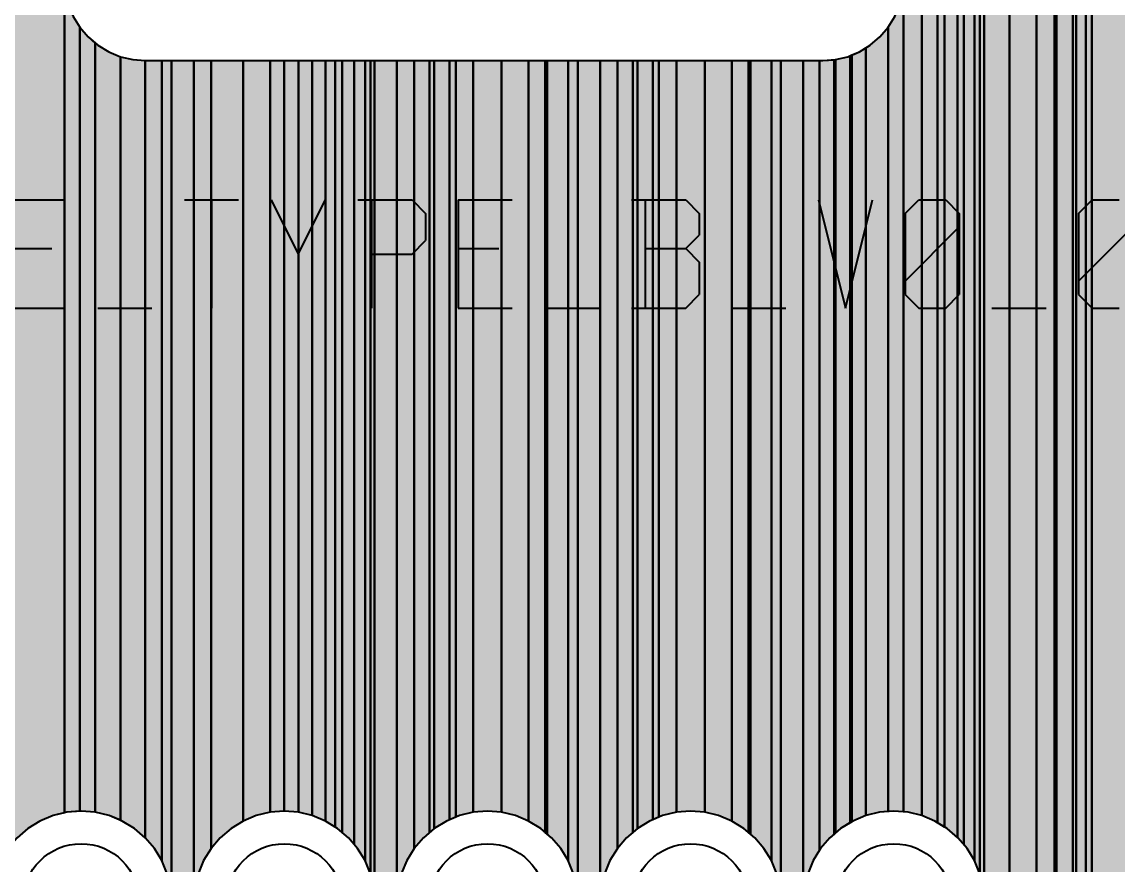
# Model space of a CAD drawing. Header units: millimetres. Extents: x 3.5 to 53, y 2.8 to 30.3.
# Drawn here: x 26.15 to 34.79, y 17.62 to 24.26 of the extents above; entities that cross this region are included whole.
import ezdxf

# ---------------------------------------------------------------- set-up
doc = ezdxf.new("R2010")
doc.units = ezdxf.units.MM
for name, color, linetype in [('bottom_copper', 7, 'Continuous'), ('top_copper', 7, 'Continuous'), ('top_silk', 7, 'Continuous')]:
    doc.layers.add(name, color=color, linetype=linetype)

# ---------------------------------------------------------------- blocks, each defined once
blk = doc.blocks.new('Block3177')
at = {"layer": 'bottom_copper', "lineweight": 40}
for points in [[(4.9089, 14.2785), (4.8, 14.3046), (4.7655, 14.3073), (4.7655, 26), (4.9089, 26), (4.9089, 14.2785)], [(5.0329, 14.223), (5.0123, 14.2356), (4.9089, 14.2785), (4.9089, 26), (5.0329, 26), (5.0329, 14.223)], [(5.1906, 14.1063), (5.1077, 14.1771), (5.0329, 14.223), (5.0329, 26), (5.1906, 26), (5.1906, 14.1063)], [(5.324, 13.9239), (5.2655, 14.0193), (5.1928, 14.1044), (5.1906, 14.1063), (5.1906, 26), (5.324, 26), (5.324, 13.9239)], [(5.3996, 13.6), (5.393, 13.7116), (5.3669, 13.8205), (5.324, 13.9239), (5.324, 26), (5.3996, 26), (5.3996, 13.6)], [(5.6, 13.5046), (5.4884, 13.5134), (5.3996, 13.5064), (5.3996, 26), (5.6, 26), (5.6, 13.5046)], [(5.8123, 13.4356), (5.7089, 13.4785), (5.6, 13.5046), (5.6, 26), (5.8123, 26), (5.8123, 13.4356)], [(5.9546, 13.337), (5.9077, 13.3771), (5.8123, 13.4356), (5.8123, 26), (5.9546, 26), (5.9546, 13.337)], [(6.124, 13.1239), (6.0655, 13.2193), (5.9928, 13.3044), (5.9546, 13.337), (5.9546, 26), (6.124, 26), (6.124, 13.1239)], [(6.1996, 12.8), (6.193, 12.9116), (6.1669, 13.0205), (6.124, 13.1239), (6.124, 26), (6.1996, 26), (6.1996, 12.8)], [(12.4884, 0), (6.1996, 0), (6.1996, 26), (12.4884, 26), (12.4884, 0)], [(4.7655, 14.3073), (4.6884, 14.3134), (4.6438, 14.3099), (4.6438, 20.4881), (4.696, 20.5733), (4.7343, 20.6657), (4.7576, 20.7629), (4.7655, 20.8625), (4.7655, 14.3073)], [(4.6438, 14.3099), (4.5768, 14.3046), (4.4679, 14.2785), (4.4679, 20.3258), (4.5029, 20.3472), (4.5789, 20.4121), (4.6438, 20.4881), (4.6438, 14.3099)], [(4.4679, 14.2785), (4.3645, 14.2356), (4.3439, 14.223), (4.3439, 20.2644), (4.4177, 20.295), (4.4679, 20.3258), (4.4679, 14.2785)], [(0, 14.3046), (-0.1116, 14.3134), (-0.1127, 14.3133), (-0.1127, 20.2275), (0, 20.2275), (0, 14.3046)], [(0.2123, 14.2356), (0.1089, 14.2785), (0, 14.3046), (0, 20.2275), (0.2123, 20.2275), (0.2123, 14.2356)], [(0.3439, 14.1462), (0.3077, 14.1771), (0.2123, 14.2356), (0.2123, 20.2275), (0.3439, 20.2275), (0.3439, 14.1462)], [(0.524, 13.9239), (0.4655, 14.0193), (0.3928, 14.1044), (0.3439, 14.1462), (0.3439, 20.2275), (0.524, 20.2275), (0.524, 13.9239)], [(0.5996, 13.6), (0.593, 13.7116), (0.5669, 13.8205), (0.524, 13.9239), (0.524, 20.2275), (0.5996, 20.2275), (0.5996, 13.6)], [(0.775, 13.5066), (0.6884, 13.5134), (0.5996, 13.5064), (0.5996, 20.2275), (0.775, 20.2275), (0.775, 13.5066)], [(0.9113, 14.0193), (0.8528, 13.9239), (0.8099, 13.8205), (0.7838, 13.7116), (0.775, 13.6), (0.775, 20.2275), (0.9113, 20.2275), (0.9113, 14.0193)], [(1.0329, 14.1462), (0.984, 14.1044), (0.9113, 14.0193), (0.9113, 20.2275), (1.0329, 20.2275), (1.0329, 14.1462)], [(1.1906, 14.2464), (1.1645, 14.2356), (1.0691, 14.1771), (1.0329, 14.1462), (1.0329, 20.2275), (1.1906, 20.2275), (1.1906, 14.2464)], [(1.3768, 14.3046), (1.2679, 14.2785), (1.1906, 14.2464), (1.1906, 20.2275), (1.3768, 20.2275), (1.3768, 14.3046)], [(1.6, 14.3046), (1.4884, 14.3134), (1.3768, 14.3046), (1.3768, 20.2275), (1.6, 20.2275), (1.6, 14.3046)], [(1.8123, 14.2356), (1.7089, 14.2785), (1.6, 14.3046), (1.6, 20.2275), (1.8123, 20.2275), (1.8123, 14.2356)], [(1.9439, 14.1462), (1.9077, 14.1771), (1.8123, 14.2356), (1.8123, 20.2275), (1.9439, 20.2275), (1.9439, 14.1462)], [(2.124, 13.9239), (2.0655, 14.0193), (1.9928, 14.1044), (1.9439, 14.1462), (1.9439, 20.2275), (2.124, 20.2275), (2.124, 13.9239)], [(2.1996, 13.6), (2.193, 13.7116), (2.1669, 13.8205), (2.124, 13.9239), (2.124, 20.2275), (2.1996, 20.2275), (2.1996, 13.6)], [(2.375, 13.5066), (2.2884, 13.5134), (2.1996, 13.5064), (2.1996, 20.2275), (2.375, 20.2275), (2.375, 13.5066)], [(2.5113, 14.0193), (2.4528, 13.9239), (2.4099, 13.8205), (2.3838, 13.7116), (2.375, 13.6), (2.375, 20.2275), (2.5113, 20.2275), (2.5113, 14.0193)], [(2.6329, 14.1462), (2.584, 14.1044), (2.5113, 14.0193), (2.5113, 20.2275), (2.6329, 20.2275), (2.6329, 14.1462)], [(2.7906, 14.2464), (2.7645, 14.2356), (2.6691, 14.1771), (2.6329, 14.1462), (2.6329, 20.2275), (2.7906, 20.2275), (2.7906, 14.2464)], [(2.9768, 14.3046), (2.8679, 14.2785), (2.7906, 14.2464), (2.7906, 20.2275), (2.9768, 20.2275), (2.9768, 14.3046)], [(3.2, 14.3046), (3.0884, 14.3134), (2.9768, 14.3046), (2.9768, 20.2275), (3.2, 20.2275), (3.2, 14.3046)], [(3.4123, 14.2356), (3.3089, 14.2785), (3.2, 14.3046), (3.2, 20.2275), (3.4123, 20.2275), (3.4123, 14.2356)], [(3.5439, 14.1462), (3.5077, 14.1771), (3.4123, 14.2356), (3.4123, 20.2275), (3.5439, 20.2275), (3.5439, 14.1462)], [(3.724, 13.9239), (3.6655, 14.0193), (3.5928, 14.1044), (3.5439, 14.1462), (3.5439, 20.2275), (3.724, 20.2275), (3.724, 13.9239)], [(3.7996, 13.6), (3.793, 13.7116), (3.7669, 13.8205), (3.724, 13.9239), (3.724, 20.2275), (3.7996, 20.2275), (3.7996, 13.6)], [(3.975, 13.5066), (3.8884, 13.5134), (3.7996, 13.5064), (3.7996, 20.2275), (3.975, 20.2275), (3.975, 13.5066)], [(4.1036, 14.0067), (4.0528, 13.9239), (4.0099, 13.8205), (3.9838, 13.7116), (3.975, 13.6), (3.975, 20.2275), (4.1036, 20.2275), (4.1036, 14.0067)], [(4.2281, 14.1421), (4.184, 14.1044), (4.1113, 14.0193), (4.1036, 14.0067), (4.1036, 20.2275), (4.1285, 20.2255), (4.2281, 20.2334), (4.2281, 14.1421)], [(4.3439, 14.223), (4.2691, 14.1771), (4.2281, 14.1421), (4.2281, 20.2334), (4.3253, 20.2567), (4.3439, 20.2644), (4.3439, 14.223)]]:
    blk.add_hatch(color=7, dxfattribs=at).paths.add_polyline_path(points, flags=0)
at = {"layer": 'bottom_copper', "color": 7, "lineweight": 40}
for points in [[(4.9089, 14.2785), (4.8, 14.3046), (4.7655, 14.3073), (4.7655, 26), (4.9089, 26), (4.9089, 14.2785)], [(5.0329, 14.223), (5.0123, 14.2356), (4.9089, 14.2785), (4.9089, 26), (5.0329, 26), (5.0329, 14.223)], [(5.1906, 14.1063), (5.1077, 14.1771), (5.0329, 14.223), (5.0329, 26), (5.1906, 26), (5.1906, 14.1063)], [(5.324, 13.9239), (5.2655, 14.0193), (5.1928, 14.1044), (5.1906, 14.1063), (5.1906, 26), (5.324, 26), (5.324, 13.9239)], [(5.3996, 13.6), (5.393, 13.7116), (5.3669, 13.8205), (5.324, 13.9239), (5.324, 26), (5.3996, 26), (5.3996, 13.6)], [(5.6, 13.5046), (5.4884, 13.5134), (5.3996, 13.5064), (5.3996, 26), (5.6, 26), (5.6, 13.5046)], [(5.8123, 13.4356), (5.7089, 13.4785), (5.6, 13.5046), (5.6, 26), (5.8123, 26), (5.8123, 13.4356)], [(5.9546, 13.337), (5.9077, 13.3771), (5.8123, 13.4356), (5.8123, 26), (5.9546, 26), (5.9546, 13.337)], [(6.124, 13.1239), (6.0655, 13.2193), (5.9928, 13.3044), (5.9546, 13.337), (5.9546, 26), (6.124, 26), (6.124, 13.1239)], [(6.1996, 12.8), (6.193, 12.9116), (6.1669, 13.0205), (6.124, 13.1239), (6.124, 26), (6.1996, 26), (6.1996, 12.8)], [(12.4884, 0), (6.1996, 0), (6.1996, 26), (12.4884, 26), (12.4884, 0)], [(4.7655, 14.3073), (4.6884, 14.3134), (4.6438, 14.3099), (4.6438, 20.4881), (4.696, 20.5733), (4.7343, 20.6657), (4.7576, 20.7629), (4.7655, 20.8625), (4.7655, 14.3073)], [(4.6438, 14.3099), (4.5768, 14.3046), (4.4679, 14.2785), (4.4679, 20.3258), (4.5029, 20.3472), (4.5789, 20.4121), (4.6438, 20.4881), (4.6438, 14.3099)], [(4.4679, 14.2785), (4.3645, 14.2356), (4.3439, 14.223), (4.3439, 20.2644), (4.4177, 20.295), (4.4679, 20.3258), (4.4679, 14.2785)], [(0, 14.3046), (-0.1116, 14.3134), (-0.1127, 14.3133), (-0.1127, 20.2275), (0, 20.2275), (0, 14.3046)], [(0.2123, 14.2356), (0.1089, 14.2785), (0, 14.3046), (0, 20.2275), (0.2123, 20.2275), (0.2123, 14.2356)], [(0.3439, 14.1462), (0.3077, 14.1771), (0.2123, 14.2356), (0.2123, 20.2275), (0.3439, 20.2275), (0.3439, 14.1462)], [(0.524, 13.9239), (0.4655, 14.0193), (0.3928, 14.1044), (0.3439, 14.1462), (0.3439, 20.2275), (0.524, 20.2275), (0.524, 13.9239)], [(0.5996, 13.6), (0.593, 13.7116), (0.5669, 13.8205), (0.524, 13.9239), (0.524, 20.2275), (0.5996, 20.2275), (0.5996, 13.6)], [(0.775, 13.5066), (0.6884, 13.5134), (0.5996, 13.5064), (0.5996, 20.2275), (0.775, 20.2275), (0.775, 13.5066)], [(0.9113, 14.0193), (0.8528, 13.9239), (0.8099, 13.8205), (0.7838, 13.7116), (0.775, 13.6), (0.775, 20.2275), (0.9113, 20.2275), (0.9113, 14.0193)], [(1.0329, 14.1462), (0.984, 14.1044), (0.9113, 14.0193), (0.9113, 20.2275), (1.0329, 20.2275), (1.0329, 14.1462)], [(1.1906, 14.2464), (1.1645, 14.2356), (1.0691, 14.1771), (1.0329, 14.1462), (1.0329, 20.2275), (1.1906, 20.2275), (1.1906, 14.2464)], [(1.3768, 14.3046), (1.2679, 14.2785), (1.1906, 14.2464), (1.1906, 20.2275), (1.3768, 20.2275), (1.3768, 14.3046)], [(1.6, 14.3046), (1.4884, 14.3134), (1.3768, 14.3046), (1.3768, 20.2275), (1.6, 20.2275), (1.6, 14.3046)], [(1.8123, 14.2356), (1.7089, 14.2785), (1.6, 14.3046), (1.6, 20.2275), (1.8123, 20.2275), (1.8123, 14.2356)], [(1.9439, 14.1462), (1.9077, 14.1771), (1.8123, 14.2356), (1.8123, 20.2275), (1.9439, 20.2275), (1.9439, 14.1462)], [(2.124, 13.9239), (2.0655, 14.0193), (1.9928, 14.1044), (1.9439, 14.1462), (1.9439, 20.2275), (2.124, 20.2275), (2.124, 13.9239)], [(2.1996, 13.6), (2.193, 13.7116), (2.1669, 13.8205), (2.124, 13.9239), (2.124, 20.2275), (2.1996, 20.2275), (2.1996, 13.6)], [(2.375, 13.5066), (2.2884, 13.5134), (2.1996, 13.5064), (2.1996, 20.2275), (2.375, 20.2275), (2.375, 13.5066)], [(2.5113, 14.0193), (2.4528, 13.9239), (2.4099, 13.8205), (2.3838, 13.7116), (2.375, 13.6), (2.375, 20.2275), (2.5113, 20.2275), (2.5113, 14.0193)], [(2.6329, 14.1462), (2.584, 14.1044), (2.5113, 14.0193), (2.5113, 20.2275), (2.6329, 20.2275), (2.6329, 14.1462)], [(2.7906, 14.2464), (2.7645, 14.2356), (2.6691, 14.1771), (2.6329, 14.1462), (2.6329, 20.2275), (2.7906, 20.2275), (2.7906, 14.2464)], [(2.9768, 14.3046), (2.8679, 14.2785), (2.7906, 14.2464), (2.7906, 20.2275), (2.9768, 20.2275), (2.9768, 14.3046)], [(3.2, 14.3046), (3.0884, 14.3134), (2.9768, 14.3046), (2.9768, 20.2275), (3.2, 20.2275), (3.2, 14.3046)], [(3.4123, 14.2356), (3.3089, 14.2785), (3.2, 14.3046), (3.2, 20.2275), (3.4123, 20.2275), (3.4123, 14.2356)], [(3.5439, 14.1462), (3.5077, 14.1771), (3.4123, 14.2356), (3.4123, 20.2275), (3.5439, 20.2275), (3.5439, 14.1462)], [(3.724, 13.9239), (3.6655, 14.0193), (3.5928, 14.1044), (3.5439, 14.1462), (3.5439, 20.2275), (3.724, 20.2275), (3.724, 13.9239)], [(3.7996, 13.6), (3.793, 13.7116), (3.7669, 13.8205), (3.724, 13.9239), (3.724, 20.2275), (3.7996, 20.2275), (3.7996, 13.6)], [(3.975, 13.5066), (3.8884, 13.5134), (3.7996, 13.5064), (3.7996, 20.2275), (3.975, 20.2275), (3.975, 13.5066)], [(4.1036, 14.0067), (4.0528, 13.9239), (4.0099, 13.8205), (3.9838, 13.7116), (3.975, 13.6), (3.975, 20.2275), (4.1036, 20.2275), (4.1036, 14.0067)], [(4.2281, 14.1421), (4.184, 14.1044), (4.1113, 14.0193), (4.1036, 14.0067), (4.1036, 20.2275), (4.1285, 20.2255), (4.2281, 20.2334), (4.2281, 14.1421)], [(4.3439, 14.223), (4.2691, 14.1771), (4.2281, 14.1421), (4.2281, 20.2334), (4.3253, 20.2567), (4.3439, 20.2644), (4.3439, 14.223)]]:
    blk.add_lwpolyline(points, close=True, dxfattribs=at)
blk = doc.blocks.new('Block5006')
at = {"layer": 'bottom_copper', "lineweight": 40}
for points in [[(2.0462, 0.2807), (1.9566, 0.2592), (1.8532, 0.2163), (1.7578, 0.1578), (1.6727, 0.0851), (1.6, 0), (1.5415, -0.0954), (1.4986, -0.1988), (1.4725, -0.3077), (1.4637, -0.4193), (1.4637, 11.9807), (2.0462, 11.9807), (2.0462, 0.2807)], [(2.1679, 0.2934), (2.0655, 0.2853), (2.0462, 0.2807), (2.0462, 6.8432), (2.0541, 6.7436), (2.0774, 6.6464), (2.1157, 6.554), (2.1679, 6.4688), (2.1679, 0.2934)], [(2.2887, 0.2853), (2.1771, 0.2941), (2.1679, 0.2934), (2.1679, 6.4688), (2.2328, 6.3928), (2.2887, 6.3451), (2.2887, 0.2853)], [(2.4864, 0.2224), (2.3976, 0.2592), (2.2887, 0.2853), (2.2887, 6.3451), (2.3088, 6.3279), (2.394, 6.2757), (2.4864, 6.2374), (2.4864, 0.2224)], [(2.6815, 0.0851), (2.5964, 0.1578), (2.501, 0.2163), (2.4864, 0.2224), (2.4864, 6.2374), (2.5836, 6.2141), (2.6815, 6.2063), (2.6815, 0.0851)], [(2.8127, -0.0954), (2.7542, 0), (2.6815, 0.0851), (2.6815, 6.2063), (2.6832, 6.2062), (2.7081, 6.2082), (2.8127, 6.2082), (2.8127, -0.0954)], [(2.8883, -0.4193), (2.8817, -0.3077), (2.8556, -0.1988), (2.8127, -0.0954), (2.8127, 6.2082), (2.8883, 6.2082), (2.8883, -0.4193)], [(3.0637, -0.5127), (2.9772, -0.5059), (2.8883, -0.5129), (2.8883, 6.2082), (3.0637, 6.2082), (3.0637, -0.5127)], [(3.2, 0), (3.1415, -0.0954), (3.0986, -0.1988), (3.0725, -0.3077), (3.0637, -0.4193), (3.0637, 6.2082), (3.2, 6.2082), (3.2, 0)], [(3.4532, 0.2163), (3.3578, 0.1578), (3.2727, 0.0851), (3.2, 0), (3.2, 6.2082), (3.4532, 6.2082), (3.4532, 0.2163)], [(3.6655, 0.2853), (3.5566, 0.2592), (3.4532, 0.2163), (3.4532, 6.2082), (3.6655, 6.2082), (3.6655, 0.2853)], [(3.776, 0.294), (3.6655, 0.2853), (3.6655, 6.2082), (3.776, 6.2082), (3.776, 0.294)]]:
    blk.add_hatch(color=7, dxfattribs=at).paths.add_polyline_path(points, flags=0)
at = {"layer": 'bottom_copper', "color": 7, "lineweight": 40}
for points in [[(2.0462, 0.2807), (1.9566, 0.2592), (1.8532, 0.2163), (1.7578, 0.1578), (1.6727, 0.0851), (1.6, 0), (1.5415, -0.0954), (1.4986, -0.1988), (1.4725, -0.3077), (1.4637, -0.4193), (1.4637, 11.9807), (2.0462, 11.9807), (2.0462, 0.2807)], [(2.1679, 0.2934), (2.0655, 0.2853), (2.0462, 0.2807), (2.0462, 6.8432), (2.0541, 6.7436), (2.0774, 6.6464), (2.1157, 6.554), (2.1679, 6.4688), (2.1679, 0.2934)], [(2.2887, 0.2853), (2.1771, 0.2941), (2.1679, 0.2934), (2.1679, 6.4688), (2.2328, 6.3928), (2.2887, 6.3451), (2.2887, 0.2853)], [(2.4864, 0.2224), (2.3976, 0.2592), (2.2887, 0.2853), (2.2887, 6.3451), (2.3088, 6.3279), (2.394, 6.2757), (2.4864, 6.2374), (2.4864, 0.2224)], [(2.6815, 0.0851), (2.5964, 0.1578), (2.501, 0.2163), (2.4864, 0.2224), (2.4864, 6.2374), (2.5836, 6.2141), (2.6815, 6.2063), (2.6815, 0.0851)], [(2.8127, -0.0954), (2.7542, 0), (2.6815, 0.0851), (2.6815, 6.2063), (2.6832, 6.2062), (2.7081, 6.2082), (2.8127, 6.2082), (2.8127, -0.0954)], [(2.8883, -0.4193), (2.8817, -0.3077), (2.8556, -0.1988), (2.8127, -0.0954), (2.8127, 6.2082), (2.8883, 6.2082), (2.8883, -0.4193)], [(3.0637, -0.5127), (2.9772, -0.5059), (2.8883, -0.5129), (2.8883, 6.2082), (3.0637, 6.2082), (3.0637, -0.5127)], [(3.2, 0), (3.1415, -0.0954), (3.0986, -0.1988), (3.0725, -0.3077), (3.0637, -0.4193), (3.0637, 6.2082), (3.2, 6.2082), (3.2, 0)], [(3.4532, 0.2163), (3.3578, 0.1578), (3.2727, 0.0851), (3.2, 0), (3.2, 6.2082), (3.4532, 6.2082), (3.4532, 0.2163)], [(3.6655, 0.2853), (3.5566, 0.2592), (3.4532, 0.2163), (3.4532, 6.2082), (3.6655, 6.2082), (3.6655, 0.2853)], [(3.776, 0.294), (3.6655, 0.2853), (3.6655, 6.2082), (3.776, 6.2082), (3.776, 0.294)]]:
    blk.add_lwpolyline(points, close=True, dxfattribs=at)
blk = doc.blocks.new('Block15967')
at = {"layer": 'top_copper', "lineweight": 40}
for points in [[(4.8, 14.2785), (4.6911, 14.3046), (4.6566, 14.3073), (4.6566, 26), (4.8, 26), (4.8, 14.2785)], [(4.9795, 14.1889), (4.9034, 14.2356), (4.8, 14.2785), (4.8, 26), (4.9795, 26), (4.9795, 14.1889)], [(5.1295, 14.051), (5.0839, 14.1044), (4.9988, 14.1771), (4.9795, 14.1889), (4.9795, 26), (5.1295, 26), (5.1295, 14.051)], [(5.258, 13.8205), (5.2151, 13.9239), (5.1566, 14.0193), (5.1295, 14.051), (5.1295, 26), (5.258, 26), (5.258, 13.8205)], [(5.2907, 13.6), (5.2841, 13.7116), (5.258, 13.8205), (5.258, 26), (5.2907, 26), (5.2907, 13.6)], [(5.4911, 13.5046), (5.3795, 13.5134), (5.2907, 13.5064), (5.2907, 26), (5.4911, 26), (5.4911, 13.5046)], [(5.7034, 13.4356), (5.6, 13.4785), (5.4911, 13.5046), (5.4911, 26), (5.7034, 26), (5.7034, 13.4356)], [(5.8608, 13.3241), (5.7988, 13.3771), (5.7034, 13.4356), (5.7034, 26), (5.8608, 26), (5.8608, 13.3241)], [(5.9898, 13.1652), (5.9566, 13.2193), (5.8839, 13.3044), (5.8608, 13.3241), (5.8608, 26), (5.9898, 26), (5.9898, 13.1652)], [(6.0907, 12.8), (6.0841, 12.9116), (6.058, 13.0205), (6.0151, 13.1239), (5.9898, 13.1652), (5.9898, 26), (6.0907, 26), (6.0907, 12.8)], [(6.1391, 11.95), (6.1328, 12.0297), (6.1141, 12.1075), (6.0907, 12.1639), (6.0907, 26), (6.1391, 26), (6.1391, 11.95)], [(12.3795, 0), (6.1391, 0), (6.1391, 26), (12.3795, 26), (12.3795, 0)], [(4.6566, 14.3073), (4.5795, 14.3134), (4.5349, 14.3099), (4.5349, 20.4881), (4.5871, 20.5733), (4.6254, 20.6657), (4.6487, 20.7629), (4.6566, 20.8625), (4.6566, 14.3073)], [(4.5349, 14.3099), (4.4679, 14.3046), (4.359, 14.2785), (4.359, 20.3258), (4.394, 20.3472), (4.47, 20.4121), (4.5349, 20.4881), (4.5349, 14.3099)], [(4.359, 14.2785), (4.2556, 14.2356), (4.2498, 14.232), (4.2498, 20.2705), (4.3088, 20.295), (4.359, 20.3258), (4.359, 14.2785)], [(0, 14.2785), (-0.1089, 14.3046), (-0.2205, 14.3134), (-0.2205, 20.2275), (0, 20.2275), (0, 14.2785)], [(0.1795, 14.1889), (0.1034, 14.2356), (0, 14.2785), (0, 20.2275), (0.1795, 20.2275), (0.1795, 14.1889)], [(0.3295, 14.051), (0.2839, 14.1044), (0.1988, 14.1771), (0.1795, 14.1889), (0.1795, 20.2275), (0.3295, 20.2275), (0.3295, 14.051)], [(0.458, 13.8205), (0.4151, 13.9239), (0.3566, 14.0193), (0.3295, 14.051), (0.3295, 20.2275), (0.458, 20.2275), (0.458, 13.8205)], [(0.4907, 13.6), (0.4841, 13.7116), (0.458, 13.8205), (0.458, 20.2275), (0.4907, 20.2275), (0.4907, 13.6)], [(0.6661, 13.5066), (0.5795, 13.5134), (0.4907, 13.5064), (0.4907, 20.2275), (0.6661, 20.2275), (0.6661, 13.5066)], [(0.8024, 14.0193), (0.7439, 13.9239), (0.701, 13.8205), (0.6749, 13.7116), (0.6661, 13.6), (0.6661, 20.2275), (0.8024, 20.2275), (0.8024, 14.0193)], [(0.9602, 14.1771), (0.8751, 14.1044), (0.8024, 14.0193), (0.8024, 20.2275), (0.9602, 20.2275), (0.9602, 14.1771)], [(1.1295, 14.2663), (1.0556, 14.2356), (0.9602, 14.1771), (0.9602, 20.2275), (1.1295, 20.2275), (1.1295, 14.2663)], [(1.2679, 14.3046), (1.159, 14.2785), (1.1295, 14.2663), (1.1295, 20.2275), (1.2679, 20.2275), (1.2679, 14.3046)], [(1.4911, 14.3046), (1.3795, 14.3134), (1.2679, 14.3046), (1.2679, 20.2275), (1.4911, 20.2275), (1.4911, 14.3046)], [(1.7034, 14.2356), (1.6, 14.2785), (1.4911, 14.3046), (1.4911, 20.2275), (1.7034, 20.2275), (1.7034, 14.2356)], [(1.8498, 14.1335), (1.7988, 14.1771), (1.7034, 14.2356), (1.7034, 20.2275), (1.8498, 20.2275), (1.8498, 14.1335)], [(2.0151, 13.9239), (1.9566, 14.0193), (1.8839, 14.1044), (1.8498, 14.1335), (1.8498, 20.2275), (2.0151, 20.2275), (2.0151, 13.9239)], [(2.0907, 13.6), (2.0841, 13.7116), (2.058, 13.8205), (2.0151, 13.9239), (2.0151, 20.2275), (2.0907, 20.2275), (2.0907, 13.6)], [(2.2661, 13.5066), (2.1795, 13.5134), (2.0907, 13.5064), (2.0907, 20.2275), (2.2661, 20.2275), (2.2661, 13.5066)], [(2.4024, 14.0193), (2.3439, 13.9239), (2.301, 13.8205), (2.2749, 13.7116), (2.2661, 13.6), (2.2661, 20.2275), (2.4024, 20.2275), (2.4024, 14.0193)], [(2.5602, 14.1771), (2.4751, 14.1044), (2.4024, 14.0193), (2.4024, 20.2275), (2.5602, 20.2275), (2.5602, 14.1771)], [(2.7295, 14.2663), (2.6556, 14.2356), (2.5602, 14.1771), (2.5602, 20.2275), (2.7295, 20.2275), (2.7295, 14.2663)], [(2.8679, 14.3046), (2.759, 14.2785), (2.7295, 14.2663), (2.7295, 20.2275), (2.8679, 20.2275), (2.8679, 14.3046)], [(3.0911, 14.3046), (2.9795, 14.3134), (2.8679, 14.3046), (2.8679, 20.2275), (3.0911, 20.2275), (3.0911, 14.3046)], [(3.3034, 14.2356), (3.2, 14.2785), (3.0911, 14.3046), (3.0911, 20.2275), (3.3034, 20.2275), (3.3034, 14.2356)], [(3.4498, 14.1335), (3.3988, 14.1771), (3.3034, 14.2356), (3.3034, 20.2275), (3.4498, 20.2275), (3.4498, 14.1335)], [(3.6151, 13.9239), (3.5566, 14.0193), (3.4839, 14.1044), (3.4498, 14.1335), (3.4498, 20.2275), (3.6151, 20.2275), (3.6151, 13.9239)], [(3.6907, 13.6), (3.6841, 13.7116), (3.658, 13.8205), (3.6151, 13.9239), (3.6151, 20.2275), (3.6907, 20.2275), (3.6907, 13.6)], [(3.8661, 13.5066), (3.7795, 13.5134), (3.6907, 13.5064), (3.6907, 20.2275), (3.8661, 20.2275), (3.8661, 13.5066)], [(3.9947, 14.0067), (3.9439, 13.9239), (3.901, 13.8205), (3.8749, 13.7116), (3.8661, 13.6), (3.8661, 20.2275), (3.9947, 20.2275), (3.9947, 14.0067)], [(4.1092, 14.1335), (4.0751, 14.1044), (4.0024, 14.0193), (3.9947, 14.0067), (3.9947, 20.2275), (4.0196, 20.2255), (4.1092, 20.2326), (4.1092, 14.1335)], [(4.2498, 14.232), (4.1602, 14.1771), (4.1092, 14.1335), (4.1092, 20.2326), (4.1192, 20.2334), (4.2164, 20.2567), (4.2498, 20.2705), (4.2498, 14.232)]]:
    blk.add_hatch(color=7, dxfattribs=at).paths.add_polyline_path(points, flags=0)
at = {"layer": 'top_copper', "color": 7, "lineweight": 40}
for points in [[(4.8, 14.2785), (4.6911, 14.3046), (4.6566, 14.3073), (4.6566, 26), (4.8, 26), (4.8, 14.2785)], [(4.9795, 14.1889), (4.9034, 14.2356), (4.8, 14.2785), (4.8, 26), (4.9795, 26), (4.9795, 14.1889)], [(5.1295, 14.051), (5.0839, 14.1044), (4.9988, 14.1771), (4.9795, 14.1889), (4.9795, 26), (5.1295, 26), (5.1295, 14.051)], [(5.258, 13.8205), (5.2151, 13.9239), (5.1566, 14.0193), (5.1295, 14.051), (5.1295, 26), (5.258, 26), (5.258, 13.8205)], [(5.2907, 13.6), (5.2841, 13.7116), (5.258, 13.8205), (5.258, 26), (5.2907, 26), (5.2907, 13.6)], [(5.4911, 13.5046), (5.3795, 13.5134), (5.2907, 13.5064), (5.2907, 26), (5.4911, 26), (5.4911, 13.5046)], [(5.7034, 13.4356), (5.6, 13.4785), (5.4911, 13.5046), (5.4911, 26), (5.7034, 26), (5.7034, 13.4356)], [(5.8608, 13.3241), (5.7988, 13.3771), (5.7034, 13.4356), (5.7034, 26), (5.8608, 26), (5.8608, 13.3241)], [(5.9898, 13.1652), (5.9566, 13.2193), (5.8839, 13.3044), (5.8608, 13.3241), (5.8608, 26), (5.9898, 26), (5.9898, 13.1652)], [(6.0907, 12.8), (6.0841, 12.9116), (6.058, 13.0205), (6.0151, 13.1239), (5.9898, 13.1652), (5.9898, 26), (6.0907, 26), (6.0907, 12.8)], [(6.1391, 11.95), (6.1328, 12.0297), (6.1141, 12.1075), (6.0907, 12.1639), (6.0907, 26), (6.1391, 26), (6.1391, 11.95)], [(12.3795, 0), (6.1391, 0), (6.1391, 26), (12.3795, 26), (12.3795, 0)], [(4.6566, 14.3073), (4.5795, 14.3134), (4.5349, 14.3099), (4.5349, 20.4881), (4.5871, 20.5733), (4.6254, 20.6657), (4.6487, 20.7629), (4.6566, 20.8625), (4.6566, 14.3073)], [(4.5349, 14.3099), (4.4679, 14.3046), (4.359, 14.2785), (4.359, 20.3258), (4.394, 20.3472), (4.47, 20.4121), (4.5349, 20.4881), (4.5349, 14.3099)], [(4.359, 14.2785), (4.2556, 14.2356), (4.2498, 14.232), (4.2498, 20.2705), (4.3088, 20.295), (4.359, 20.3258), (4.359, 14.2785)], [(0, 14.2785), (-0.1089, 14.3046), (-0.2205, 14.3134), (-0.2205, 20.2275), (0, 20.2275), (0, 14.2785)], [(0.1795, 14.1889), (0.1034, 14.2356), (0, 14.2785), (0, 20.2275), (0.1795, 20.2275), (0.1795, 14.1889)], [(0.3295, 14.051), (0.2839, 14.1044), (0.1988, 14.1771), (0.1795, 14.1889), (0.1795, 20.2275), (0.3295, 20.2275), (0.3295, 14.051)], [(0.458, 13.8205), (0.4151, 13.9239), (0.3566, 14.0193), (0.3295, 14.051), (0.3295, 20.2275), (0.458, 20.2275), (0.458, 13.8205)], [(0.4907, 13.6), (0.4841, 13.7116), (0.458, 13.8205), (0.458, 20.2275), (0.4907, 20.2275), (0.4907, 13.6)], [(0.6661, 13.5066), (0.5795, 13.5134), (0.4907, 13.5064), (0.4907, 20.2275), (0.6661, 20.2275), (0.6661, 13.5066)], [(0.8024, 14.0193), (0.7439, 13.9239), (0.701, 13.8205), (0.6749, 13.7116), (0.6661, 13.6), (0.6661, 20.2275), (0.8024, 20.2275), (0.8024, 14.0193)], [(0.9602, 14.1771), (0.8751, 14.1044), (0.8024, 14.0193), (0.8024, 20.2275), (0.9602, 20.2275), (0.9602, 14.1771)], [(1.1295, 14.2663), (1.0556, 14.2356), (0.9602, 14.1771), (0.9602, 20.2275), (1.1295, 20.2275), (1.1295, 14.2663)], [(1.2679, 14.3046), (1.159, 14.2785), (1.1295, 14.2663), (1.1295, 20.2275), (1.2679, 20.2275), (1.2679, 14.3046)], [(1.4911, 14.3046), (1.3795, 14.3134), (1.2679, 14.3046), (1.2679, 20.2275), (1.4911, 20.2275), (1.4911, 14.3046)], [(1.7034, 14.2356), (1.6, 14.2785), (1.4911, 14.3046), (1.4911, 20.2275), (1.7034, 20.2275), (1.7034, 14.2356)], [(1.8498, 14.1335), (1.7988, 14.1771), (1.7034, 14.2356), (1.7034, 20.2275), (1.8498, 20.2275), (1.8498, 14.1335)], [(2.0151, 13.9239), (1.9566, 14.0193), (1.8839, 14.1044), (1.8498, 14.1335), (1.8498, 20.2275), (2.0151, 20.2275), (2.0151, 13.9239)], [(2.0907, 13.6), (2.0841, 13.7116), (2.058, 13.8205), (2.0151, 13.9239), (2.0151, 20.2275), (2.0907, 20.2275), (2.0907, 13.6)], [(2.2661, 13.5066), (2.1795, 13.5134), (2.0907, 13.5064), (2.0907, 20.2275), (2.2661, 20.2275), (2.2661, 13.5066)], [(2.4024, 14.0193), (2.3439, 13.9239), (2.301, 13.8205), (2.2749, 13.7116), (2.2661, 13.6), (2.2661, 20.2275), (2.4024, 20.2275), (2.4024, 14.0193)], [(2.5602, 14.1771), (2.4751, 14.1044), (2.4024, 14.0193), (2.4024, 20.2275), (2.5602, 20.2275), (2.5602, 14.1771)], [(2.7295, 14.2663), (2.6556, 14.2356), (2.5602, 14.1771), (2.5602, 20.2275), (2.7295, 20.2275), (2.7295, 14.2663)], [(2.8679, 14.3046), (2.759, 14.2785), (2.7295, 14.2663), (2.7295, 20.2275), (2.8679, 20.2275), (2.8679, 14.3046)], [(3.0911, 14.3046), (2.9795, 14.3134), (2.8679, 14.3046), (2.8679, 20.2275), (3.0911, 20.2275), (3.0911, 14.3046)], [(3.3034, 14.2356), (3.2, 14.2785), (3.0911, 14.3046), (3.0911, 20.2275), (3.3034, 20.2275), (3.3034, 14.2356)], [(3.4498, 14.1335), (3.3988, 14.1771), (3.3034, 14.2356), (3.3034, 20.2275), (3.4498, 20.2275), (3.4498, 14.1335)], [(3.6151, 13.9239), (3.5566, 14.0193), (3.4839, 14.1044), (3.4498, 14.1335), (3.4498, 20.2275), (3.6151, 20.2275), (3.6151, 13.9239)], [(3.6907, 13.6), (3.6841, 13.7116), (3.658, 13.8205), (3.6151, 13.9239), (3.6151, 20.2275), (3.6907, 20.2275), (3.6907, 13.6)], [(3.8661, 13.5066), (3.7795, 13.5134), (3.6907, 13.5064), (3.6907, 20.2275), (3.8661, 20.2275), (3.8661, 13.5066)], [(3.9947, 14.0067), (3.9439, 13.9239), (3.901, 13.8205), (3.8749, 13.7116), (3.8661, 13.6), (3.8661, 20.2275), (3.9947, 20.2275), (3.9947, 14.0067)], [(4.1092, 14.1335), (4.0751, 14.1044), (4.0024, 14.0193), (3.9947, 14.0067), (3.9947, 20.2275), (4.0196, 20.2255), (4.1092, 20.2326), (4.1092, 14.1335)], [(4.2498, 14.232), (4.1602, 14.1771), (4.1092, 14.1335), (4.1092, 20.2326), (4.1192, 20.2334), (4.2164, 20.2567), (4.2498, 20.2705), (4.2498, 14.232)]]:
    blk.add_lwpolyline(points, close=True, dxfattribs=at)
blk = doc.blocks.new('Block17670')
at = {"layer": 'top_copper', "lineweight": 40}
for points in [[(2.1056, 0.3782), (2.016, 0.3568), (1.9126, 0.3139), (1.8172, 0.2554), (1.7321, 0.1827), (1.6594, 0.0976), (1.6009, 0.0022), (1.558, -0.1012), (1.5319, -0.2101), (1.5231, -0.3217), (1.5231, 12.0783), (2.1056, 12.0783), (2.1056, 0.3782)], [(2.2273, 0.3909), (2.1249, 0.3829), (2.1056, 0.3782), (2.1056, 6.9408), (2.1135, 6.8412), (2.1368, 6.744), (2.1751, 6.6516), (2.2273, 6.5664), (2.2273, 0.3909)], [(2.3481, 0.3829), (2.2365, 0.3917), (2.2273, 0.3909), (2.2273, 6.5664), (2.2922, 6.4904), (2.3481, 6.4426), (2.3481, 0.3829)], [(2.5458, 0.3199), (2.457, 0.3568), (2.3481, 0.3829), (2.3481, 6.4426), (2.3682, 6.4255), (2.4534, 6.3733), (2.5458, 6.335), (2.5458, 0.3199)], [(2.7409, 0.1827), (2.6558, 0.2554), (2.5604, 0.3139), (2.5458, 0.3199), (2.5458, 6.335), (2.643, 6.3117), (2.7409, 6.3039), (2.7409, 0.1827)], [(2.8721, 0.0022), (2.8136, 0.0976), (2.7409, 0.1827), (2.7409, 6.3039), (2.7426, 6.3038), (2.7675, 6.3058), (2.8721, 6.3058), (2.8721, 0.0022)], [(2.9477, -0.3217), (2.9411, -0.2101), (2.915, -0.1012), (2.8721, 0.0022), (2.8721, 6.3058), (2.9477, 6.3058), (2.9477, -0.3217)], [(3.1231, -0.4151), (3.0366, -0.4083), (2.9477, -0.4153), (2.9477, 6.3058), (3.1231, 6.3058), (3.1231, -0.4151)], [(3.2594, 0.0976), (3.2009, 0.0022), (3.158, -0.1012), (3.1319, -0.2101), (3.1231, -0.3217), (3.1231, 6.3058), (3.2594, 6.3058), (3.2594, 0.0976)], [(3.5126, 0.3139), (3.4172, 0.2554), (3.3321, 0.1827), (3.2594, 0.0976), (3.2594, 6.3058), (3.5126, 6.3058), (3.5126, 0.3139)], [(3.7249, 0.3829), (3.616, 0.3568), (3.5126, 0.3139), (3.5126, 6.3058), (3.7249, 6.3058), (3.7249, 0.3829)], [(3.8365, 0.3917), (3.7249, 0.3829), (3.7249, 6.3058), (3.8365, 6.3058), (3.8365, 0.3917)]]:
    blk.add_hatch(color=7, dxfattribs=at).paths.add_polyline_path(points, flags=0)
at = {"layer": 'top_copper', "color": 7, "lineweight": 40}
for points in [[(2.1056, 0.3782), (2.016, 0.3568), (1.9126, 0.3139), (1.8172, 0.2554), (1.7321, 0.1827), (1.6594, 0.0976), (1.6009, 0.0022), (1.558, -0.1012), (1.5319, -0.2101), (1.5231, -0.3217), (1.5231, 12.0783), (2.1056, 12.0783), (2.1056, 0.3782)], [(2.2273, 0.3909), (2.1249, 0.3829), (2.1056, 0.3782), (2.1056, 6.9408), (2.1135, 6.8412), (2.1368, 6.744), (2.1751, 6.6516), (2.2273, 6.5664), (2.2273, 0.3909)], [(2.3481, 0.3829), (2.2365, 0.3917), (2.2273, 0.3909), (2.2273, 6.5664), (2.2922, 6.4904), (2.3481, 6.4426), (2.3481, 0.3829)], [(2.5458, 0.3199), (2.457, 0.3568), (2.3481, 0.3829), (2.3481, 6.4426), (2.3682, 6.4255), (2.4534, 6.3733), (2.5458, 6.335), (2.5458, 0.3199)], [(2.7409, 0.1827), (2.6558, 0.2554), (2.5604, 0.3139), (2.5458, 0.3199), (2.5458, 6.335), (2.643, 6.3117), (2.7409, 6.3039), (2.7409, 0.1827)], [(2.8721, 0.0022), (2.8136, 0.0976), (2.7409, 0.1827), (2.7409, 6.3039), (2.7426, 6.3038), (2.7675, 6.3058), (2.8721, 6.3058), (2.8721, 0.0022)], [(2.9477, -0.3217), (2.9411, -0.2101), (2.915, -0.1012), (2.8721, 0.0022), (2.8721, 6.3058), (2.9477, 6.3058), (2.9477, -0.3217)], [(3.1231, -0.4151), (3.0366, -0.4083), (2.9477, -0.4153), (2.9477, 6.3058), (3.1231, 6.3058), (3.1231, -0.4151)], [(3.2594, 0.0976), (3.2009, 0.0022), (3.158, -0.1012), (3.1319, -0.2101), (3.1231, -0.3217), (3.1231, 6.3058), (3.2594, 6.3058), (3.2594, 0.0976)], [(3.5126, 0.3139), (3.4172, 0.2554), (3.3321, 0.1827), (3.2594, 0.0976), (3.2594, 6.3058), (3.5126, 6.3058), (3.5126, 0.3139)], [(3.7249, 0.3829), (3.616, 0.3568), (3.5126, 0.3139), (3.5126, 6.3058), (3.7249, 6.3058), (3.7249, 0.3829)], [(3.8365, 0.3917), (3.7249, 0.3829), (3.7249, 6.3058), (3.8365, 6.3058), (3.8365, 0.3917)]]:
    blk.add_lwpolyline(points, close=True, dxfattribs=at)

msp = doc.modelspace()

# ---------------------------------------------------------------- linework, layer by layer
at = {"layer": 'bottom_copper', "color": 7, "lineweight": 40}
for p, q in [((26.5589, 24.3004), (26.6111, 24.2152)), ((32.9757, 24.2152), (33.0279, 24.3004)), ((26.6111, 24.2152), (26.676, 24.1392)), ((32.9108, 24.1392), (32.9757, 24.2152)), ((26.676, 24.1392), (26.752, 24.0743)), ((32.8348, 24.0743), (32.9108, 24.1392)), ((26.752, 24.0743), (26.8372, 24.0221)), ((26.8372, 24.0221), (26.9296, 23.9838)), ((32.6572, 23.9838), (32.7496, 24.0221)), ((32.7496, 24.0221), (32.8348, 24.0743)), ((26.9296, 23.9838), (27.0268, 23.9605)), ((27.0268, 23.9605), (27.1264, 23.9526)), ((27.1264, 23.9526), (27.1513, 23.9546)), ((27.1513, 23.9546), (28.2192, 23.9546)), ((28.2192, 18.0404), (28.2192, 23.9546)), ((28.2192, 23.9546), (32.4355, 23.9546)), ((28.2192, 23.9546), (28.2192, 18.0404)), ((32.4355, 23.9546), (32.4604, 23.9526)), ((32.4604, 23.9526), (32.56, 23.9605)), ((32.56, 23.9605), (32.6572, 23.9838)), ((26.2964, 17.9627), (26.201, 17.9042)), ((26.3998, 18.0056), (26.2964, 17.9627)), ((26.5087, 18.0317), (26.3998, 18.0056)), ((26.6203, 18.0405), (26.5087, 18.0317)), ((26.7319, 18.0317), (26.6203, 18.0405)), ((26.8408, 18.0056), (26.7319, 18.0317)), ((26.9442, 17.9627), (26.8408, 18.0056)), ((27.0396, 17.9042), (26.9442, 17.9627)), ((27.8964, 17.9627), (27.801, 17.9042)), ((27.9998, 18.0056), (27.8964, 17.9627)), ((28.1087, 18.0317), (27.9998, 18.0056)), ((28.2192, 18.0404), (28.1087, 18.0317)), ((28.2203, 18.0405), (28.2192, 18.0404)), ((28.3319, 18.0317), (28.2203, 18.0405)), ((28.4408, 18.0056), (28.3319, 18.0317)), ((28.5442, 17.9627), (28.4408, 18.0056)), ((28.6396, 17.9042), (28.5442, 17.9627)), ((29.4964, 17.9627), (29.401, 17.9042)), ((29.5998, 18.0056), (29.4964, 17.9627)), ((29.7087, 18.0317), (29.5998, 18.0056)), ((29.8203, 18.0405), (29.7087, 18.0317)), ((29.9319, 18.0317), (29.8203, 18.0405)), ((30.0408, 18.0056), (29.9319, 18.0317)), ((30.1442, 17.9627), (30.0408, 18.0056)), ((30.2396, 17.9042), (30.1442, 17.9627)), ((31.0964, 17.9627), (31.001, 17.9042)), ((31.1998, 18.0056), (31.0964, 17.9627)), ((31.3087, 18.0317), (31.1998, 18.0056)), ((31.4203, 18.0405), (31.3087, 18.0317)), ((31.5319, 18.0317), (31.4203, 18.0405)), ((31.6408, 18.0056), (31.5319, 18.0317)), ((31.7442, 17.9627), (31.6408, 18.0056)), ((31.8396, 17.9042), (31.7442, 17.9627)), ((32.6964, 17.9627), (32.601, 17.9042)), ((32.7998, 18.0056), (32.6964, 17.9627)), ((32.9087, 18.0317), (32.7998, 18.0056)), ((33.0203, 18.0405), (32.9087, 18.0317)), ((33.1319, 18.0317), (33.0203, 18.0405)), ((33.2408, 18.0056), (33.1319, 18.0317)), ((33.3442, 17.9627), (33.2408, 18.0056)), ((33.4396, 17.9042), (33.3442, 17.9627)), ((26.201, 17.9042), (26.1159, 17.8315)), ((27.1247, 17.8315), (27.0396, 17.9042)), ((27.801, 17.9042), (27.7159, 17.8315)), ((28.7247, 17.8315), (28.6396, 17.9042)), ((29.401, 17.9042), (29.3159, 17.8315)), ((30.3247, 17.8315), (30.2396, 17.9042)), ((31.001, 17.9042), (30.9159, 17.8315)), ((31.9247, 17.8315), (31.8396, 17.9042)), ((32.601, 17.9042), (32.5159, 17.8315)), ((33.5247, 17.8315), (33.4396, 17.9042)), ((27.1974, 17.7464), (27.1247, 17.8315)), ((27.7159, 17.8315), (27.6432, 17.7464)), ((28.7974, 17.7464), (28.7247, 17.8315)), ((29.3159, 17.8315), (29.2432, 17.7464)), ((30.3974, 17.7464), (30.3247, 17.8315)), ((30.9159, 17.8315), (30.8432, 17.7464)), ((31.9974, 17.7464), (31.9247, 17.8315)), ((32.5159, 17.8315), (32.4432, 17.7464)), ((33.5974, 17.7464), (33.5247, 17.8315)), ((27.2559, 17.651), (27.1974, 17.7464)), ((27.6432, 17.7464), (27.5847, 17.651)), ((28.8559, 17.651), (28.7974, 17.7464)), ((29.2432, 17.7464), (29.1847, 17.651)), ((30.4559, 17.651), (30.3974, 17.7464)), ((30.8432, 17.7464), (30.7847, 17.651)), ((32.0559, 17.651), (31.9974, 17.7464)), ((32.4432, 17.7464), (32.3847, 17.651)), ((33.6559, 17.651), (33.5974, 17.7464)), ((27.2988, 17.5476), (27.2559, 17.651)), ((27.5847, 17.651), (27.5418, 17.5476)), ((28.8988, 17.5476), (28.8559, 17.651)), ((29.1847, 17.651), (29.1418, 17.5476)), ((30.4988, 17.5476), (30.4559, 17.651)), ((30.7847, 17.651), (30.7418, 17.5476)), ((32.0988, 17.5476), (32.0559, 17.651)), ((32.3847, 17.651), (32.3418, 17.5476)), ((33.6988, 17.5476), (33.6559, 17.651))]:
    msp.add_line(p, q, dxfattribs=at)
for centre in [(26.6203, 17.3271), (28.2203, 17.3271), (29.8203, 17.3271), (31.4203, 17.3271), (33.0203, 17.3271)]:
    msp.add_ellipse(centre, major_axis=(0.4572, 0), ratio=1, dxfattribs=at)
at = {"layer": 'top_copper', "color": 7, "lineweight": 40}
for p, q in [((26.5589, 24.3004), (26.6111, 24.2152)), ((32.9757, 24.2152), (33.0279, 24.3004)), ((26.6111, 24.2152), (26.676, 24.1392)), ((32.9108, 24.1392), (32.9757, 24.2152)), ((26.676, 24.1392), (26.752, 24.0743)), ((32.8348, 24.0743), (32.9108, 24.1392)), ((26.752, 24.0743), (26.8372, 24.0221)), ((26.8372, 24.0221), (26.9296, 23.9838)), ((32.6572, 23.9838), (32.7496, 24.0221)), ((32.7496, 24.0221), (32.8348, 24.0743)), ((26.9296, 23.9838), (27.0268, 23.9605)), ((27.0268, 23.9605), (27.1264, 23.9526)), ((27.1264, 23.9526), (27.1513, 23.9546)), ((27.1513, 23.9546), (28.2203, 23.9546)), ((28.2203, 18.0405), (28.2203, 23.9546)), ((28.2203, 23.9546), (32.4355, 23.9546)), ((28.2203, 23.9546), (28.2203, 18.0405)), ((32.4355, 23.9546), (32.4604, 23.9526)), ((32.4604, 23.9526), (32.56, 23.9605)), ((32.56, 23.9605), (32.6572, 23.9838)), ((26.2964, 17.9627), (26.201, 17.9042)), ((26.3998, 18.0056), (26.2964, 17.9627)), ((26.5087, 18.0317), (26.3998, 18.0056)), ((26.6203, 18.0405), (26.5087, 18.0317)), ((26.7319, 18.0317), (26.6203, 18.0405)), ((26.8408, 18.0056), (26.7319, 18.0317)), ((26.9442, 17.9627), (26.8408, 18.0056)), ((27.0396, 17.9042), (26.9442, 17.9627)), ((27.8964, 17.9627), (27.801, 17.9042)), ((27.9998, 18.0056), (27.8964, 17.9627)), ((28.1087, 18.0317), (27.9998, 18.0056)), ((28.2203, 18.0405), (28.1087, 18.0317)), ((28.3319, 18.0317), (28.2203, 18.0405)), ((28.4408, 18.0056), (28.3319, 18.0317)), ((28.5442, 17.9627), (28.4408, 18.0056)), ((28.6396, 17.9042), (28.5442, 17.9627)), ((29.4964, 17.9627), (29.401, 17.9042)), ((29.5998, 18.0056), (29.4964, 17.9627)), ((29.7087, 18.0317), (29.5998, 18.0056)), ((29.8203, 18.0405), (29.7087, 18.0317)), ((29.9319, 18.0317), (29.8203, 18.0405)), ((30.0408, 18.0056), (29.9319, 18.0317)), ((30.1442, 17.9627), (30.0408, 18.0056)), ((30.2396, 17.9042), (30.1442, 17.9627)), ((31.0964, 17.9627), (31.001, 17.9042)), ((31.1998, 18.0056), (31.0964, 17.9627)), ((31.3087, 18.0317), (31.1998, 18.0056)), ((31.4203, 18.0405), (31.3087, 18.0317)), ((31.5319, 18.0317), (31.4203, 18.0405)), ((31.6408, 18.0056), (31.5319, 18.0317)), ((31.7442, 17.9627), (31.6408, 18.0056)), ((31.8396, 17.9042), (31.7442, 17.9627)), ((32.6964, 17.9627), (32.601, 17.9042)), ((32.7998, 18.0056), (32.6964, 17.9627)), ((32.9087, 18.0317), (32.7998, 18.0056)), ((33.0203, 18.0405), (32.9087, 18.0317)), ((33.1319, 18.0317), (33.0203, 18.0405)), ((33.2408, 18.0056), (33.1319, 18.0317)), ((33.3442, 17.9627), (33.2408, 18.0056)), ((33.4396, 17.9042), (33.3442, 17.9627)), ((26.201, 17.9042), (26.1159, 17.8315)), ((27.1247, 17.8315), (27.0396, 17.9042)), ((27.801, 17.9042), (27.7159, 17.8315)), ((28.7247, 17.8315), (28.6396, 17.9042)), ((29.401, 17.9042), (29.3159, 17.8315)), ((30.3247, 17.8315), (30.2396, 17.9042)), ((31.001, 17.9042), (30.9159, 17.8315)), ((31.9247, 17.8315), (31.8396, 17.9042)), ((32.601, 17.9042), (32.5159, 17.8315)), ((33.5247, 17.8315), (33.4396, 17.9042)), ((27.1974, 17.7464), (27.1247, 17.8315)), ((27.7159, 17.8315), (27.6432, 17.7464)), ((28.7974, 17.7464), (28.7247, 17.8315)), ((29.3159, 17.8315), (29.2432, 17.7464)), ((30.3974, 17.7464), (30.3247, 17.8315)), ((30.9159, 17.8315), (30.8432, 17.7464)), ((31.9974, 17.7464), (31.9247, 17.8315)), ((32.5159, 17.8315), (32.4432, 17.7464)), ((33.5974, 17.7464), (33.5247, 17.8315)), ((27.2559, 17.651), (27.1974, 17.7464)), ((27.6432, 17.7464), (27.5847, 17.651)), ((28.8559, 17.651), (28.7974, 17.7464)), ((29.2432, 17.7464), (29.1847, 17.651)), ((30.4559, 17.651), (30.3974, 17.7464)), ((30.8432, 17.7464), (30.7847, 17.651)), ((32.0559, 17.651), (31.9974, 17.7464)), ((32.4432, 17.7464), (32.3847, 17.651)), ((33.6559, 17.651), (33.5974, 17.7464)), ((27.2988, 17.5476), (27.2559, 17.651)), ((27.5847, 17.651), (27.5418, 17.5476)), ((28.8988, 17.5476), (28.8559, 17.651)), ((29.1847, 17.651), (29.1418, 17.5476)), ((30.4988, 17.5476), (30.4559, 17.651)), ((30.7847, 17.651), (30.7418, 17.5476)), ((32.0988, 17.5476), (32.0559, 17.651)), ((32.3847, 17.651), (32.3418, 17.5476)), ((33.6988, 17.5476), (33.6559, 17.651))]:
    msp.add_line(p, q, dxfattribs=at)
for centre in [(26.6203, 17.3271), (28.2203, 17.3271), (29.8203, 17.3271), (31.4203, 17.3271), (33.0203, 17.3271)]:
    msp.add_ellipse(centre, major_axis=(0.4572, 0), ratio=1, dxfattribs=at)
at = {"layer": 'top_silk', "color": 7, "lineweight": 40}
for p, q in [((26.0685, 22.8561), (26.4952, 22.8561)), ((27.434, 22.8561), (27.8607, 22.8561)), ((27.6474, 22.8561), (27.6474, 22.0027)), ((28.1168, 22.8561), (28.3301, 22.4294)), ((28.3301, 22.4294), (28.5435, 22.8561)), ((28.7995, 22.8561), (29.2262, 22.8561)), ((28.9062, 22.8561), (28.9062, 22.0027)), ((29.2262, 22.8561), (29.3329, 22.7495)), ((29.5889, 22.8561), (29.5889, 22.0027)), ((29.5889, 22.8561), (30.0157, 22.8561)), ((30.9544, 22.8561), (31.3812, 22.8561)), ((31.0611, 22.8561), (31.0611, 22.0027)), ((31.3812, 22.8561), (31.4878, 22.7495)), ((32.4266, 22.8561), (32.64, 22.0027)), ((32.64, 22.0027), (32.8533, 22.8561)), ((33.1094, 22.7495), (33.2161, 22.8561)), ((33.2161, 22.8561), (33.4294, 22.8561)), ((33.4294, 22.8561), (33.5361, 22.7495)), ((34.4749, 22.7495), (34.5816, 22.8561)), ((34.5816, 22.8561), (34.7949, 22.8561)), ((29.3329, 22.7495), (29.3329, 22.5361)), ((31.4878, 22.7495), (31.4878, 22.5788)), ((33.1094, 22.7495), (33.1094, 22.1094)), ((33.5361, 22.7495), (33.5361, 22.1094)), ((34.4749, 22.7495), (34.4749, 22.1094)), ((33.1094, 22.2161), (33.5361, 22.6428)), ((34.4749, 22.2161), (34.9016, 22.6428)), ((29.2262, 22.4294), (29.3329, 22.5361)), ((31.3812, 22.4721), (31.4878, 22.5788)), ((26.0685, 22.4721), (26.3885, 22.4721)), ((29.5889, 22.4721), (29.909, 22.4721)), ((31.0611, 22.4721), (31.3812, 22.4721)), ((31.3812, 22.4721), (31.4878, 22.3654)), ((28.3301, 22.4294), (28.3301, 22.0027)), ((28.9062, 22.4294), (29.2262, 22.4294)), ((31.4878, 22.3654), (31.4878, 22.1094)), ((31.3812, 22.0027), (31.4878, 22.1094)), ((33.1094, 22.1094), (33.2161, 22.0027)), ((33.4294, 22.0027), (33.5361, 22.1094)), ((34.4749, 22.1094), (34.5816, 22.0027)), ((26.0685, 22.0027), (26.4952, 22.0027)), ((26.7512, 22.0027), (27.178, 22.0027)), ((29.5889, 22.0027), (30.0157, 22.0027)), ((30.2717, 22.0027), (30.6984, 22.0027)), ((30.9544, 22.0027), (31.3812, 22.0027)), ((31.7439, 22.0027), (32.1706, 22.0027)), ((33.2161, 22.0027), (33.4294, 22.0027)), ((33.7921, 22.0027), (34.2189, 22.0027)), ((34.5816, 22.0027), (34.7949, 22.0027))]:
    msp.add_line(p, q, dxfattribs=at)

# ---------------------------------------------------------------- block references
at = {"layer": 'bottom_copper'}
for name, p in [('Block5006', (24.4432, 17.7464)), ('Block3177', (28.3319, 3.7271))]:
    msp.add_blockref(name, p, dxfattribs=at)
at = {"layer": 'top_copper'}
for name, p in [('Block17670', (24.3838, 17.6488)), ('Block15967', (28.4408, 3.7271))]:
    msp.add_blockref(name, p, dxfattribs=at)

doc.saveas('drawing.dxf')
